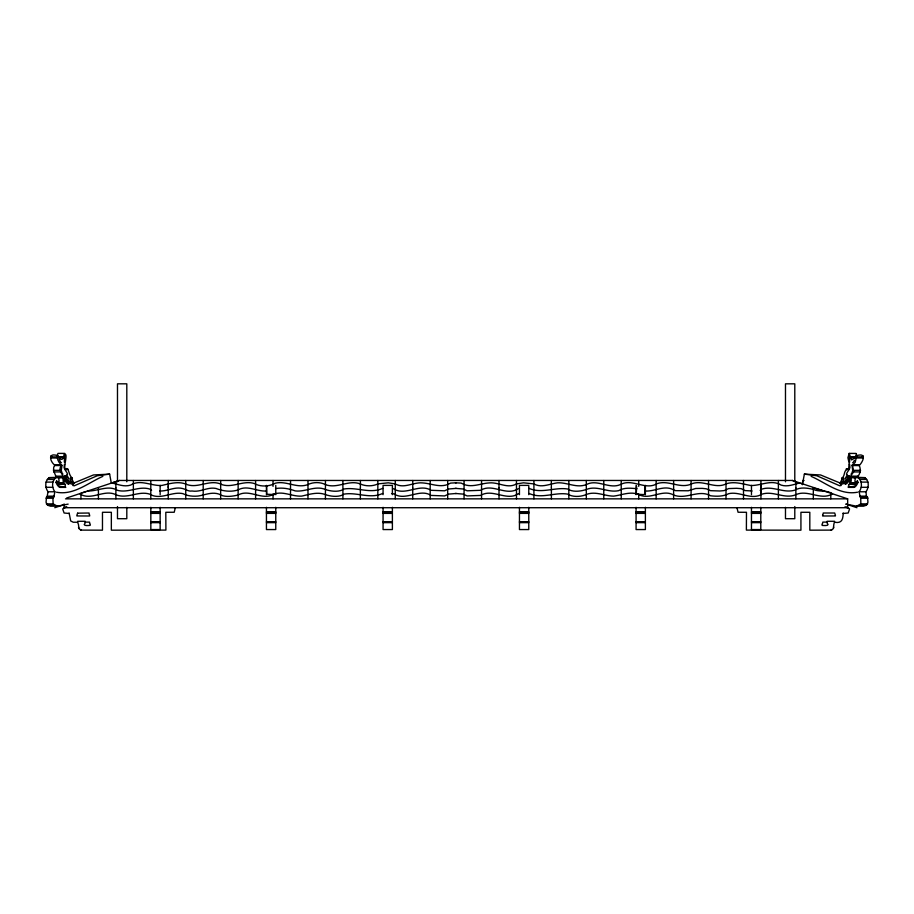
<?xml version="1.0" encoding="UTF-8"?>
<svg xmlns="http://www.w3.org/2000/svg" width="914" height="914" viewBox="0 0 914 914"><rect width="100%" height="100%" fill="white"/><g stroke="black" fill="none" stroke-linecap="round" stroke-linejoin="round"><path stroke-width="1.37" d="M813.323 487.859L813.323 498.85M238.12 498.85L238.143 480.513M737.015 507.921L738.066 512.251L746.475 512.286L746.384 530.097L800.927 530.177L800.927 512.286L809.815 512.286L809.815 530.177L831.157 530.109L833.305 528.703L833.762 525.07A4.97 4.97 0 0 1 833.797 524.613L834.585 521.288L827.124 521.288L827.147 523.071C830.369 526.236 824.074 525.504 822.223 525.424A3.61 3.61 0 0 1 821.96 524.83L822.36 523.573A4.147 4.147 0 0 1 822.646 523.276L822.806 522.1L827.147 522.1M85.128 522.1L85.128 523.071C81.883 526.247 88.361 525.573 90.155 525.344A3.61 3.61 0 0 0 90.315 524.83L89.926 523.573A4.147 4.147 0 0 0 89.629 523.276L89.572 522.145L85.128 522.1L85.162 521.288L77.69 521.288L77.69 522.1M57.948 455.812C56.142 459.342 59.616 463.078 61.569 465.557C55.331 471.43 71.521 480.318 56.005 477.222C55.263 473.201 51.732 469.762 54.726 465.112C50.007 461.604 47.368 451.904 57.948 455.812C60.347 461.342 63.98 460.142 64.06 454.521C68.527 451.984 63.9 464.975 64.917 468.311L65.42 469.282C67.579 470.904 69.03 467.305 65.065 469.042M58.862 486.956L58.256 484.351L56.485 482.683L63.294 482.683L65.065 484.351L65.511 487.391L60.061 487.391M55.571 482.386L58.302 482.386L59.113 481.278L58.679 478.171L57.559 477.359L55.971 477.645C51.515 480.924 51.744 487.63 54.863 491.778L53.857 496.908L46.477 497.159L46.054 502.289L47.551 505.191L50.521 506.185L57.342 506.185L68.15 504.117M53.857 496.908L52.898 498.233L53.149 503.865L57.342 506.185M111.348 483.403L109.634 474.126L97.215 475.748L74.308 485.78L72.743 485.483C75.725 482.249 71.143 480.798 72.389 478.388C69.121 475.017 69.761 473.383 67.785 469.042M853.939 487.391L848.489 487.391L848.306 486.305L851.208 481.107L851.208 475.257L853.607 471.921L852.465 465.112L855.15 462.427L856.509 456.92L856.121 455.766L854.716 458.074L851.437 459.925L849.175 453.401L847.918 457.708L849.175 463.398L848.58 469.282C842.799 469.705 845.838 475.84 841.611 478.388C842.868 480.81 838.264 482.261 841.257 485.483L839.692 485.78L816.785 475.748L804.366 474.126L802.401 484.728M851.174 477.222C858.463 480.741 862.119 471.007 859.24 465.557C863.01 461.696 867.455 452.042 856.052 455.812M168.256 485.745L168.245 498.85M846.455 474.252C847.004 471.178 851.174 469.076 849.643 465.249A10.214 6.958 90 0 0 849.449 464.449A10.214 6.958 -90 0 1 849.574 464.906M843.142 513.462L848.181 513.017L849.38 509.601A1.405 1.405 0 0 0 849.426 508.721L846.295 507.213M845.85 504.117L856.658 506.185L863.479 506.185L866.449 505.191L867.946 502.289L867.523 497.159L860.143 496.908L859.137 491.778C862.256 487.63 862.485 480.924 858.029 477.645L856.441 477.359L855.321 478.171L854.887 481.278L855.698 482.386L858.429 482.386M867.523 497.159L866.438 496.153L865.946 491.778C869.065 487.63 869.305 480.924 864.838 477.645L856.441 477.359M57.559 477.359L49.162 477.645C44.695 480.924 44.935 487.63 48.054 491.778L47.037 496.908M62.826 477.222L63.294 482.683M850.1 480.73L849.472 481.986L848.192 481.632L846.707 483.78L845.096 484.066M849.323 455.023L849.677 462.118M56.748 456.36L58.005 453.401L64.825 453.401M842.251 479.062L842.297 478.605A2.925 1.999 -90 0 0 842.285 478.239L842.251 477.976M849.7 478.593L849.609 478.879A4.056 2.765 -90 0 1 849.3 479.576L848.398 480.25A6.272 4.273 -90 0 1 847.952 480.33M856.658 506.185L860.851 503.865L860.714 497.159M71.749 477.976L71.715 478.239A2.925 1.999 -90 0 0 71.703 478.605L71.749 479.062M848.843 476.114L848.649 477.291A4.216 2.879 -90 0 1 848.466 478.136L848.283 478.559A2.239 1.531 -90 0 1 847.906 479.016L847.838 479.073M852.259 464.918L852.225 465.02A6.375 4.341 -90 0 0 852.054 465.706L852.716 470.47L851.985 472.869A6.912 4.707 -90 0 1 851.254 473.92L851.06 474.138M801.989 484.032L803.246 480.238L804.08 480.524M840.674 484.009L842.091 484.043A3.005 2.045 -90 0 0 842.434 484.043L845.861 482.558A2.456 1.679 -90 0 0 846.273 481.747L845.976 480.444L844.993 481.427A9.723 6.627 90 0 1 844.467 481.964L844.033 482.169A13.379 9.117 90 0 0 843.633 482.055L840.297 483.278M70.435 477.702L70.115 480.867A12.179 8.306 90 0 1 70.595 481.255L72 481.015M854.453 460.279L853.402 462.118A6.729 4.593 90 0 1 852.773 462.69L852.613 462.804M850.706 482.683L857.515 482.683L855.744 484.351L855.138 486.956M64.323 462.118L64.677 455.023M862.233 456.954L862.942 455.766M855.87 453.63L857.252 456.36M66.711 481.598L67.659 479.233L68.927 478.879L66.676 474.777L65.911 476.742L64.54 475.817L65.111 478.81L66.414 480.044M845.244 483.849L847.289 481.598M850.043 480.81C846.524 482.512 853.802 474.857 847.586 480.044M238.131 489.904C247.34 484.66 257.005 491.755 266.442 491.001M516.49 494.805L516.856 494.474A4.479 1.382 0 0 1 519.323 493.663M447.711 484.466L450.671 483.083L456.269 482.809M516.479 489.721C504.768 495.354 491.995 483.209 480.65 490.304L467.157 490.807L463.112 489.001L455.48 488.362M516.399 494.874C505.145 500.187 491.823 488.522 480.65 495.422L467.145 495.925L463.112 494.108L455.48 493.469M586.32 489.516C580.79 491.355 572.804 492.429 567.617 488.979C554.604 487.025 541.602 493.96 529.057 488.373M847.701 479.93L848.889 478.81L849.46 475.817L848.089 476.742L847.324 474.777L845.073 478.879L846.341 479.233L847.141 481.529M516.49 489.71L518.284 488.739M516.456 483.94C507.601 489.07 498.518 482.021 489.367 482.912C480.924 483.323 472.664 487.722 464.061 484.5M307.984 484.557C313.056 481.998 320.426 481.884 325.441 484.626M273.046 494.497C261.781 500.632 249.419 488.659 238.131 495.011C232.247 496.382 224.478 497.639 219.052 494.12C211.602 491.618 204.93 495.057 197.87 496.074C192.683 496.519 187.519 495.971 182.983 493.674C171.878 491.081 160.293 500.632 149.725 494.131C138.311 490.532 127.503 499.227 116.249 494.874C104.47 488.659 91.469 501.089 79.998 494.04M586.308 484.626C597.528 478.445 610.026 490.258 621.429 484.054C633.082 478.73 645.764 490.612 657.132 483.62C668.614 479.793 679.445 488.773 690.767 484.271M238.12 489.915C230.922 492.269 222.856 491.138 216.024 488.464C207.569 486.728 200.6 492.429 192.146 491.001C188.41 491.755 185.805 489.161 182.503 488.499C174.334 486.499 167.605 491.389 159.676 490.989M447.666 484.523C439.188 487.688 430.791 483.346 422.382 482.912C413.231 482.021 404.148 489.07 395.294 483.94M586.331 489.481C597.276 485.048 607.604 493 618.607 490.669C624.056 487.379 630.911 488.11 637.047 488.739M273.08 494.474C282.894 490.35 292.08 496.839 301.791 496.096C309.355 494.371 317.615 491.595 325.418 494.611C330.925 496.496 338.945 497.536 344.132 494.097C357.123 491.995 370.09 499.261 382.635 493.48M760.151 490.372L761.99 489.047C773.313 485.597 783.641 493.606 794.94 490.121C800.173 486.876 807.668 487.996 813.323 489.413C819.207 492.28 826.724 489.664 832.54 493.823C820.795 501.101 807.553 488.876 795.5 494.874C784.246 499.227 773.427 490.544 762.025 494.131C751.434 500.644 739.826 491.047 728.687 493.686C723.225 496.553 716.77 496.519 710.601 495.776C698.719 489.07 686.026 499.992 673.629 495.022C662.353 488.636 649.98 500.621 638.726 494.508M377.836 483.906L388.267 482.821L395.271 483.917M690.756 484.18C702.672 478.822 714.931 489.79 726.401 483.735C734.548 481.164 742.865 484.066 750.874 485.517C760.814 485.791 771.69 479.096 781.139 485.106C787.777 487.162 793.74 484.329 799.91 482.958M636.624 486.179L636.281 494.177L643.422 494.588L645.033 494.154L644.816 486.168M102.859 476.354C88.075 482.832 73.726 495.548 56.485 492.212M307.972 484.569C296.73 488.807 286.619 480.513 275.331 483.186C269.47 486.602 260.467 487.059 254.618 483.62C243.147 479.793 232.305 488.773 220.982 484.271M516.479 483.917L523.482 482.821L533.913 483.906M72.743 483.495L93.445 474.96L109.634 474.126M586.297 484.637C576.3 488.373 567.194 482.215 557.414 482.843C549.748 483.814 541.476 488.282 533.947 483.929M65.979 507.213L62.86 508.721A1.405 1.405 0 0 0 62.895 509.601L64.106 513.017L69.144 513.462M220.994 484.18C209.157 478.959 197.253 489.401 185.713 484.02C178.013 481.107 169.627 483.677 161.915 485.437C151.541 486.305 140.505 478.879 130.611 485.106C123.961 487.185 118.02 484.294 111.839 482.958L119.368 480.456L792.381 480.456L847.666 498.85L847.666 507.716L64.083 507.716L64.083 503.911M66.619 498.016L119.368 480.456M64.083 507.716L66.779 506.813M82.306 492.783L86.339 491.446M54.771 507.716L62.86 505.054M377.836 483.917C372.752 486.465 365.543 486.374 360.39 484.009M267.379 486.042L266.614 486.431L266.785 494.246L274.314 494.565L275.491 493.697M275.937 488.533C282.62 487.425 289.132 488.693 295.211 490.909C305.447 492.223 315.17 485.197 325.418 489.481M382.692 488.373C370.124 494.074 357.157 486.945 344.132 488.979C338.945 492.429 330.959 491.366 325.43 489.516M857.515 492.212C840.274 495.548 825.925 482.832 811.141 476.354M855.698 482.386L856.681 482.341L857.343 480.593L857.926 482.581L856.178 485.882L848.489 487.391M456.269 488.362L448.637 489.001L444.592 490.807L431.1 490.304C419.332 482.992 405.245 496.473 393.466 488.739M456.269 493.469L448.637 494.108L444.604 495.925L431.1 495.422C419.766 488.19 406.399 500.826 394.894 494.474A4.479 1.382 0 0 0 392.426 493.663L391.546 493.56M68.904 484.066L67.293 483.78L65.808 481.632L64.528 481.986L63.9 480.73M834.676 522.248C841.326 523.528 842.948 520.009 843.142 513.885L843.154 512.994M849.175 453.401L856.052 453.435M58.039 456.783L63.489 456.783M850.511 456.783L855.961 456.783M50.67 456.92L57.491 456.92M856.509 456.92L863.33 456.92M57.548 457.583L62.997 457.583M851.003 457.583L856.452 457.583M50.658 457.983L57.468 457.983M856.532 457.983L863.342 457.983M54.657 464.94L61.467 464.94M852.534 464.94L859.343 464.94M54.726 465.112L61.535 465.112M852.465 465.112L859.274 465.112M54.76 465.557L61.569 465.557M852.431 465.557L859.24 465.557M846.215 469.042L848.935 469.042M64.814 469.099L67.739 469.248M846.261 469.248L849.186 469.099M64.574 469.316L67.305 469.316M846.695 469.316L849.426 469.316M53.378 470.333L60.198 470.333M853.802 470.333L860.622 470.333M53.583 471.921L60.393 471.921M853.607 471.921L860.417 471.921M804.366 474.126L820.555 474.96L841.257 483.495M56.211 476.16L63.032 476.16M850.968 476.16L857.789 476.16M56.188 476.811L62.997 476.811M851.003 476.811L857.812 476.811M49.162 477.645L55.971 477.645M858.029 477.645L864.838 477.645M47.3 479.427L54.12 479.427M859.88 479.427L866.701 479.427M46.066 482.101L52.875 482.101M861.125 482.101L867.934 482.101M57.148 483.666L63.957 483.666M850.043 483.666L856.852 483.666M57.708 483.837L64.528 483.837M849.472 483.837L856.292 483.837M58.256 484.351L65.065 484.351M848.935 484.351L855.744 484.351M45.94 487.288L52.761 487.288M60.164 487.311L65.614 487.311M848.386 487.311L853.836 487.311M861.239 487.288L868.06 487.288M48.054 491.778L54.863 491.778M859.137 491.778L865.946 491.778M47.562 496.153L54.372 496.153M859.628 496.153L866.438 496.153M860.143 496.908L866.963 496.908M46.477 497.159L53.286 497.159M46.088 498.233L52.898 498.233M861.102 498.233L867.912 498.233M65.488 498.85L847.666 498.85M46.34 503.865L53.149 503.865M860.851 503.865L867.66 503.865M47.551 505.191L54.36 505.191M859.64 505.191L866.449 505.191M150.833 511.909L160.144 511.909M266.442 511.909L275.765 511.909M383.069 511.909L392.392 511.909M519.449 511.909L528.772 511.909M636.075 511.909L645.387 511.909M751.468 511.909L760.791 511.909M150.833 512.377L160.144 512.377M266.442 512.377L275.765 512.377M383.069 512.377L392.392 512.377M519.449 512.377L528.772 512.377M636.075 512.377L645.387 512.377M751.468 512.377L760.791 512.377M150.833 513.382L160.144 513.382M266.442 513.382L275.765 513.382M383.069 513.382L392.392 513.382M519.449 513.382L528.772 513.382M636.075 513.382L645.387 513.382M751.468 513.382L760.791 513.382M150.833 521.688L160.144 521.688M266.442 521.688L275.765 521.688M383.069 521.688L392.392 521.688M519.449 521.688L528.772 521.688M636.075 521.688L645.387 521.688M751.468 521.688L760.791 521.688M150.833 522.659L160.144 522.659M266.442 522.659L275.765 522.659M383.069 522.659L392.392 522.659M519.449 522.659L528.772 522.659M636.075 522.659L645.387 522.659M751.468 522.659L760.791 522.659M87.675 491.001C97.558 491.401 108.229 484.637 117.7 490.418C128.794 493.149 138.688 485.711 149.759 489.047L151.598 490.372M752.073 490.989L744.99 490.578L741.197 488.659L736.558 488.293L728.618 488.579L724.116 490.612L719.855 490.989L710.544 490.669L706.316 488.796L702.272 488.373L695.725 488.464L688.288 490.784L675.583 490.658L673.652 489.927L673.607 480.513M645.307 491.001C654.744 491.755 664.409 484.66 673.618 489.904M58.302 482.386L57.319 482.341L56.657 480.593L56.074 482.581L57.822 485.882L65.511 487.391M455.48 482.809L461.079 483.083L464.061 484.489M529.115 493.48C541.671 499.25 554.627 492.006 567.617 494.097C572.998 497.445 581.418 496.885 586.948 494.223C596.202 491.104 604.668 496.074 613.625 496.131C621.794 495.102 630.226 491.104 638.669 494.474M69.121 512.994L70.698 520.957L73.234 522.237L77.599 522.248L78.49 524.613A4.97 4.97 0 0 1 78.513 525.07L78.981 528.703L81.129 530.109L102.471 530.177L102.471 512.286L111.348 512.286L111.348 530.177L165.902 530.097L165.811 512.286L174.22 512.251L175.26 507.921M66.299 479.93C60.096 474.857 67.636 482.729 63.957 480.81M846.193 504.162L856.978 507.716M792.381 480.456L795.877 481.621L795.888 487.939M824.062 491.001L813.323 487.939M844.97 506.813L847.666 507.716M325.453 484.637C337.403 489.116 348.588 479.37 360.356 483.974M842 481.015L843.405 481.255A12.179 8.306 90 0 1 843.839 480.901L843.565 477.702M51.058 455.766L51.767 456.954M673.629 489.915L673.629 498.85M73.703 483.278L70.481 482.032A13.379 9.117 90 0 0 70.047 482.146L69.533 481.964A9.723 6.627 90 0 1 69.007 481.427L68.024 480.444L67.727 481.747A2.456 1.679 -90 0 0 68.139 482.558L71.566 484.043A3.005 2.045 -90 0 0 71.909 484.043L73.326 484.009M61.387 462.804L61.227 462.69A6.729 4.593 90 0 1 60.598 462.118L59.159 459.331M66.859 481.529L68.756 483.849M66.162 479.073L66.094 479.016A2.239 1.531 90 0 1 65.717 478.559L65.534 478.136A4.216 2.879 -90 0 1 65.351 477.291L65.157 476.114M62.94 474.138L62.746 473.92A6.912 4.707 90 0 1 62.015 472.869L61.284 470.47L61.946 465.706A6.375 4.341 -90 0 0 61.775 465.02L61.741 464.918M64.3 478.593L64.391 478.879A4.056 2.765 90 0 0 64.7 479.576L65.602 480.25A6.272 4.273 -90 0 0 66.048 480.33M67.545 474.252C66.996 471.178 62.826 469.076 64.357 465.249A10.214 6.958 -90 0 1 64.551 464.449A10.214 6.958 90 0 0 64.426 464.906M168.256 487.882L168.245 480.513M98.426 487.859L98.426 498.85M830.803 493.24L830.803 498.85M795.854 487.859L795.854 498.85M794.792 481.792L794.792 383.823L785.48 383.823L785.48 481.792M794.792 506.562L794.792 518.706L785.48 518.706L785.48 507.339M778.397 480.513L778.397 498.85M760.939 480.513L760.951 498.85M760.791 485.391L760.791 494.68M760.791 507.304L760.791 529.56L751.468 529.56L751.468 507.304M751.468 485.391L751.468 494.68M743.505 480.513L743.505 498.85M726.024 480.513L725.99 498.85M708.544 480.513L708.556 498.85M691.075 480.513L691.087 498.85M656.161 480.513L656.138 498.85M645.387 485.391L645.387 494.68M645.387 507.304L645.387 529.56L636.075 529.56L636.075 507.304M638.715 480.513L638.715 486.362M638.703 494.017L638.703 498.85M636.075 485.391L636.075 494.68M621.212 480.513L621.246 498.85M603.766 480.513L603.777 498.85M586.297 480.513L586.331 498.85M568.851 480.513L568.839 498.85M551.393 487.939L551.393 498.85M551.348 480.513L551.348 487.87M533.913 480.513L533.913 498.85M528.772 494.68L528.772 485.391L519.449 485.391L519.449 494.68M528.772 507.304L528.772 529.56L519.449 529.56L519.449 507.304M516.467 480.513L516.479 498.85M499.021 487.95L499.021 498.85M498.987 480.513L498.987 487.859M481.552 480.513L481.552 498.85M464.061 480.513L464.072 498.85M447.689 480.513L447.677 498.85M430.197 480.513L430.197 498.85M412.762 480.513L412.762 487.859M412.728 487.95L412.728 498.85M395.282 480.513L395.271 498.85M392.392 494.68L392.392 485.391L383.069 485.391L383.069 494.68M392.392 507.304L392.392 529.56L383.069 529.56L383.069 507.304M377.836 480.513L377.836 498.85M360.402 480.513L360.402 487.87M360.356 487.939L360.356 498.85M342.899 480.513L342.91 498.85M325.453 480.513L325.418 498.85M307.984 480.513L307.972 498.85M290.538 480.513L290.503 498.85M275.765 485.391L275.765 494.68M275.765 507.304L275.765 529.56L266.442 529.56L266.442 507.304M273.035 480.513L273.035 486.362M273.046 494.017L273.046 498.85M266.442 485.391L266.442 494.68M255.589 480.513L255.612 498.85M220.674 480.513L220.662 498.85M203.205 480.513L203.194 498.85M185.725 480.513L185.759 498.85M160.144 485.391L160.144 494.68M160.144 507.304L160.144 529.56L150.833 529.56L150.833 507.304M150.81 480.513L150.799 498.85M133.353 480.513L133.353 498.85M126.806 481.792L126.806 383.823L117.483 383.823L117.483 481.792M126.806 507.339L126.806 518.706L117.483 518.706L117.483 506.562M115.895 487.859L115.895 498.85M115.861 481.621L115.861 487.939M80.946 493.24L80.946 498.85M78.775 528.189A7.335 7.335 0 0 1 78.513 527.138M81.38 530.154A6.901 6.901 0 0 1 80.386 529.892M833.762 527.138A7.335 7.335 0 0 1 833.499 528.189M831.889 529.892A6.901 6.901 0 0 1 830.906 530.154M847.289 478.742A4.387 2.993 90 0 0 847.392 478.113L846.97 476.697A2.514 1.714 -90 0 0 846.695 476.537M66.711 478.742A4.387 2.993 -90 0 1 66.608 478.113L67.03 476.697A2.514 1.714 -90 0 1 67.305 476.537M822.623 515.199L822.623 515.416A6.741 6.741 0 0 0 822.646 515.999L835.407 515.953A7.289 7.289 0 0 0 835.419 515.313L834.688 513.017L823.194 513.017L823.183 514.102A1.965 1.965 0 0 0 822.886 514.422L822.623 515.199M77.587 513.165L76.856 515.313A7.289 7.289 0 0 0 76.879 515.953L89.641 515.999A6.741 6.741 0 0 0 89.663 515.416L89.401 514.422A1.965 1.965 0 0 0 89.092 514.102L89.081 513.017L77.587 513.165M70.801 478.525L71.064 479.222A2.262 1.542 90 0 0 71.269 479.439L71.772 477.839L70.801 478.525M842.057 478.776L842.731 479.439A2.262 1.542 90 0 0 842.937 479.222L842.571 477.725L842.057 478.776"/></g></svg>
